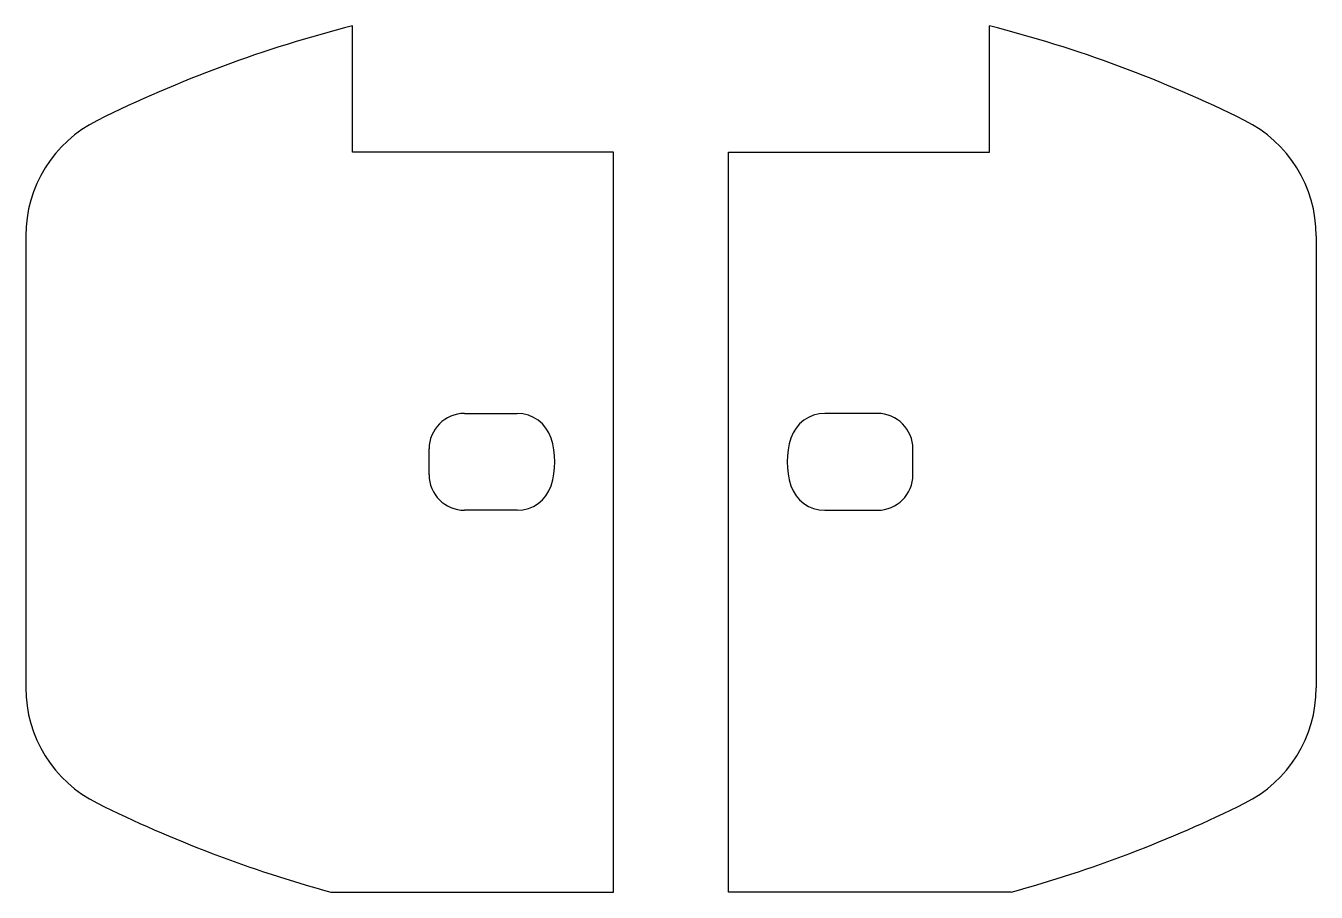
# Model space of a CAD drawing. Header units: millimetres. Extents: x -1000 to 1000, y -667 to 676.
import ezdxf

# ---------------------------------------------------------------- set-up
doc = ezdxf.new("R2010")
doc.units = ezdxf.units.MM
doc.layers.add('Default', color=7, linetype='Continuous')
doc.layers.add('DV1_Default', color=7, linetype='Continuous')

msp = doc.modelspace()

# ---------------------------------------------------------------- linework, layer by layer
at = {"layer": 'Default', "color": 7, "linetype": 'Continuous'}
for p, q in [((-527, -666.9), (-89.1, -666.9)), ((527, -666.9), (89.1, -666.9))]:
    msp.add_line(p, q, dxfattribs=at)
at = {"layer": 'DV1_Default', "color": 7, "linetype": 'Continuous'}
for p, q in [((-493.5, 480), (-493.5, 675.7)), ((493.5, 480), (493.5, 675.7)), ((-89.1, 480), (-493.5, 480)), ((-89.1, -666.9), (-89.1, 480)), ((89.1, -666.9), (89.1, 480)), ((89.1, 480), (493.5, 480)), ((-1000, 350), (-1000, -350)), ((1000, 350), (1000, -350)), ((-320, 75), (-238.2, 75)), ((320, 75), (238.2, 75)), ((-375, -20), (-375, 20)), ((375, -20), (375, 20)), ((-238.2, -75), (-320, -75)), ((238.2, -75), (320, -75))]:
    msp.add_line(p, q, dxfattribs=at)
for centre, radius, start, end in [((0, -1262.5), 2000, 104.2853, 116.3878), ((0, -1262.5), 2000, 63.6122, 75.7147), ((-800, 350), 200, 116.3878, 180), ((800, 350), 200, 0, 63.6122), ((-320, 20), 55, 90, 180), ((-238.2, 20), 55, 17.9202, 90), ((238.2, 20), 55, 90, 162.0798), ((320, 20), 55, 0, 90), ((-300, 0), 120, 342.0798, 17.9202), ((300, 0), 120, 162.0798, 197.9202), ((-320, -20), 55, 180, 270), ((320, -20), 55, 270, 0), ((-238.2, -20), 55, 270, 342.0798), ((238.2, -20), 55, 197.9202, 270), ((-800, -350), 200, 180, 243.6122), ((800, -350), 200, 296.3878, 0), ((0, 1262.5), 2000, 243.6122, 254.7222), ((0, 1262.5), 2000, 285.2778, 296.3878)]:
    msp.add_arc(centre, radius, start, end, dxfattribs=at)

doc.saveas('drawing.dxf')
